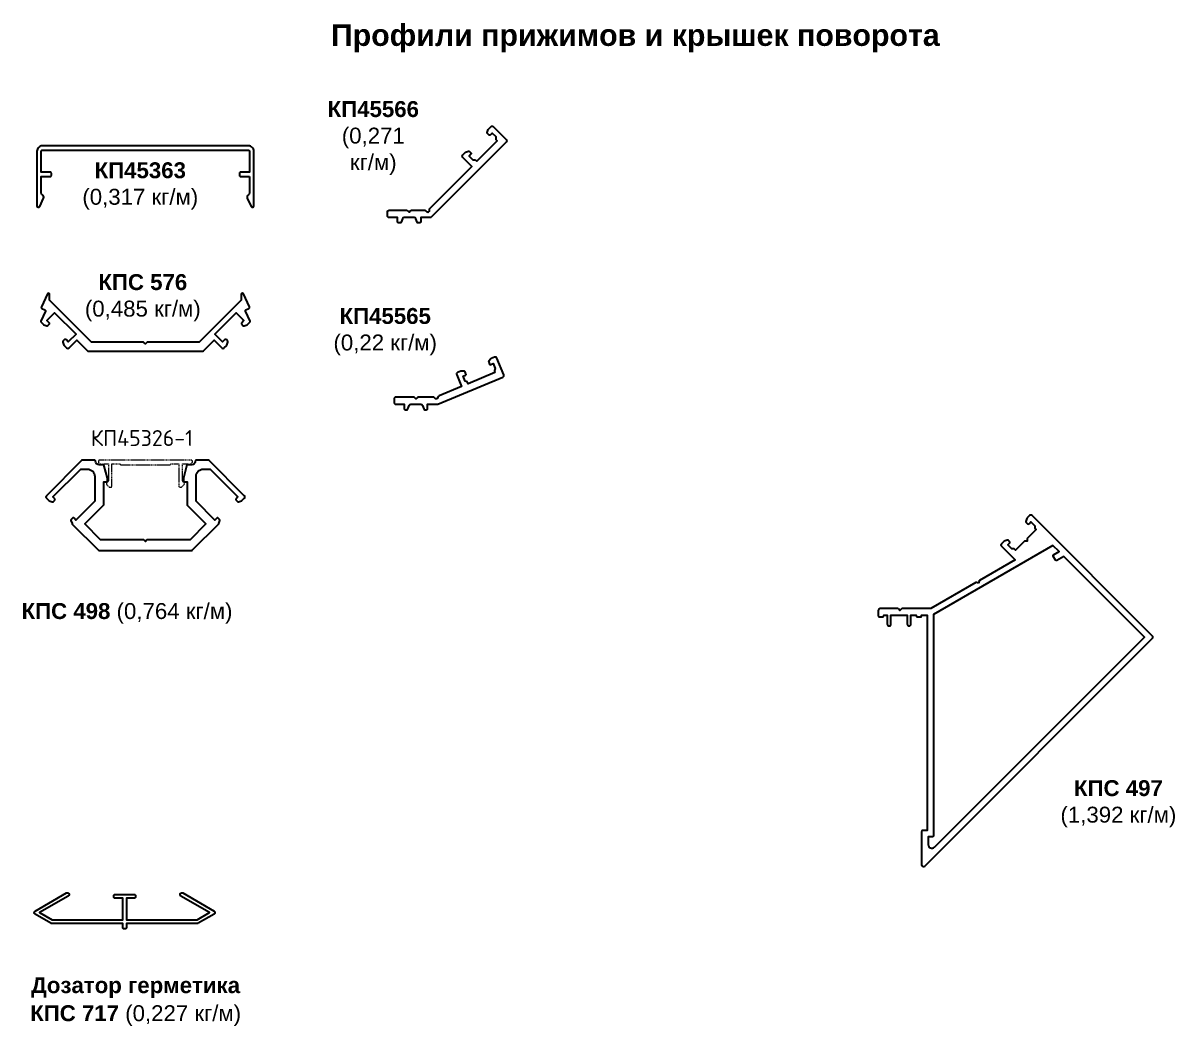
# Model space of a CAD drawing. Header units: millimetres. Extents: x 1744 to 18744, y -2272 to 2782.
# Drawn here: x 4419.5 to 4738.1, y 2488.3 to 2765.6 of the extents above; entities that cross this region are included whole.
import ezdxf

# ---------------------------------------------------------------- set-up
doc = ezdxf.new("R2010")
doc.units = ezdxf.units.MM
doc.linetypes.add('HIDDEN', pattern=[0.375, 0.25, -0.125])
for name, color, linetype, lineweight in [('2', 3, 'HIDDEN', 13), ('4', 40, 'Continuous', 18), ('Текстовый', 7, 'Continuous', 9)]:
    doc.layers.add(name, color=color, linetype=linetype, lineweight=lineweight)
doc.styles.add('Каталожный', font='isocpeur.ttf', dxfattribs={"height": 2.5})

# ---------------------------------------------------------------- blocks, each defined once
blk = doc.blocks.new('КП45363')
blk.add_lwpolyline([(28.8, -4.58), (28.8, -9.1, -0.279739), (28.48, -9.63, 0.401559), (28.17, -10.55), (29.24, -12.85, 0.802585), (30, -12.68), (30, 2.42, 0.414214), (28.5, 3.92), (-28.5, 3.92, 0.414214), (-30, 2.42), (-30, -12.68, 0.802585), (-29.24, -12.85), (-28.17, -10.55, 0.401559), (-28.48, -9.63, -0.279739), (-28.8, -9.1), (-28.8, -4.58), (-26.3, -4.58, 0.414214), (-26, -4.28), (-26, -3.68, 0.414214), (-26.3, -3.38), (-28.8, -3.38), (-28.8, 2.42, -0.414214), (-28.5, 2.72), (28.5, 2.72, -0.414214), (28.8, 2.42), (28.8, -3.38), (26.3, -3.38, 0.414214), (26, -3.68), (26, -4.28, 0.414214), (26.3, -4.58)], format="xyb", close=True)
blk = doc.blocks.new('КП45566')
blk.add_lwpolyline([(9.55, 14.52), (10.2, 15.17, -0.414214), (10.91, 15.17), (14.45, 11.64, -0.414214), (14.45, 10.93), (-6.27, -9.78, -0.198912), (-6.62, -9.93), (-9.16, -9.93), (-9.16, -11.13, -0.414214), (-9.46, -11.43), (-9.95, -11.43, -0.322823), (-10.23, -11.23), (-10.55, -10.27, 0.322823), (-11.02, -9.93), (-13.8, -9.93, 0.322823), (-14.28, -10.27), (-14.6, -11.23, -0.322823), (-14.88, -11.43), (-15.36, -11.43, -0.414214), (-15.66, -11.13), (-15.66, -9.93), (-17.91, -9.93, -0.414214), (-18.41, -9.43), (-18.41, -8.43, -0.414214), (-17.91, -7.93), (-13.04, -7.93, -0.198912), (-12.83, -8.02), (-12.41, -8.43), (-12, -8.02, -0.198912), (-11.79, -7.93), (-8.11, -7.93, -0.267949), (-7.68, -8.18, 0.876976), (-6.76, -7.8, -0.267949), (-6.63, -7.32), (4.9, 4.21), (2.42, 6.69, -0.414214), (2.42, 7.39), (3.08, 8.05, -0.116434), (3.2, 8.12), (4.02, 8.4, -0.284079), (4.32, 8.32), (4.69, 7.96, -0.414214), (4.69, 7.54), (4.19, 7.04), (5.25, 5.98), (5.84, 5.98, -0.198912), (6.05, 5.89), (6.31, 5.63), (6.31, 5.63), (11.97, 11.28), (11.7, 11.55, -0.198912), (11.62, 11.76), (11.62, 12.34), (10.56, 13.4), (10.06, 12.91, -0.414214), (9.64, 12.91), (9.27, 13.27, -0.284079), (9.2, 13.58), (9.47, 14.4, -0.116434)], format="xyb", close=True)
blk = doc.blocks.new('КПС 576')
at = {"color": 0}
blk.add_lwpolyline([(-21.81, -3.84, 0.414214), (-21.1, -3.84), (-18.98, -1.72), (-16.02, -4.68, 0.198912), (-15.81, -4.77), (15.81, -4.77, 0.198912), (16.02, -4.68), (18.98, -1.72), (21.1, -3.84, 0.414214), (21.81, -3.84), (22.47, -3.19, 0.116434), (22.54, -3.07), (22.81, -2.25, 0.284079), (22.74, -1.94), (22.38, -1.58, 0.414214), (21.95, -1.58), (21.32, -2.22), (19.19, -0.1), (25.13, 5.84), (27.26, 3.72), (26.62, 3.09, 0.414214), (26.62, 2.66), (26.98, 2.3, 0.284079), (27.29, 2.23), (28.11, 2.5, 0.116434), (28.22, 2.57), (28.87, 3.22, 0.315299), (28.93, 3.56), (27.67, 6.28, -0.414214), (27.81, 6.68), (28.63, 7.06, 0.414214), (28.77, 7.46), (27.09, 11.06, 0.291473), (26.82, 11.23), (26.8, 11.23, 0.414214), (26.5, 10.93), (26.5, 9.33), (14.9, -2.27), (0.62, -2.27, 0.198912), (0.41, -2.36), (0, -2.77), (-0.41, -2.36, 0.198912), (-0.62, -2.27), (-14.9, -2.27), (-26.5, 9.33), (-26.5, 10.93, 0.414214), (-26.8, 11.23), (-26.82, 11.23, 0.291473), (-27.09, 11.06), (-28.77, 7.46, 0.414214), (-28.63, 7.06), (-27.81, 6.68, -0.414214), (-27.67, 6.28), (-28.93, 3.56, 0.315299), (-28.87, 3.22), (-28.22, 2.57, 0.116434), (-28.11, 2.5), (-27.29, 2.23, 0.284079), (-26.98, 2.3), (-26.62, 2.66, 0.414214), (-26.62, 3.09), (-27.26, 3.72), (-25.13, 5.84), (-19.19, -0.1), (-21.32, -2.22), (-21.95, -1.58, 0.414214), (-22.38, -1.58), (-22.74, -1.94, 0.284079), (-22.81, -2.25), (-22.54, -3.07, 0.116434), (-22.47, -3.19)], format="xyb", close=True, dxfattribs=at)
blk = doc.blocks.new('КП45565')
blk.add_lwpolyline([(-4.36, -4.23), (13.56, 3.19, 0.414214), (13.83, 3.85), (11.92, 8.47, 0.414214), (11.26, 8.74), (10.41, 8.38, 0.116434), (10.29, 8.3), (9.73, 7.65, 0.284079), (9.68, 7.34), (9.88, 6.86, 0.414214), (10.27, 6.7), (10.91, 6.97), (11.49, 5.58), (11.27, 5.04, 0.198912), (11.27, 4.81), (11.41, 4.47), (4.02, 1.4), (4.02, 1.4), (3.87, 1.75, 0.198912), (3.71, 1.91), (3.17, 2.14), (2.6, 3.52), (3.25, 3.79, 0.414214), (3.41, 4.18), (3.21, 4.66, 0.284079), (2.96, 4.84), (2.1, 4.9, 0.116434), (1.96, 4.88), (1.1, 4.53, 0.414214), (0.83, 3.87), (2.17, 0.64), (-4.05, -1.94, 0.267949), (-4.36, -2.34, -0.71659), (-5.29, -2.52, 0.267949), (-5.72, -2.27), (-9.83, -2.27, 0.198912), (-10.04, -2.36), (-10.46, -2.77), (-10.87, -2.36, 0.198912), (-11.08, -2.27), (-15.96, -2.27, 0.414214), (-16.46, -2.77), (-16.46, -3.77, 0.414214), (-15.96, -4.27), (-13.71, -4.27), (-13.71, -5.47, 0.414214), (-13.41, -5.77), (-12.92, -5.77, 0.322823), (-12.64, -5.56), (-12.32, -4.61, -0.322823), (-11.85, -4.27), (-9.07, -4.27, -0.322823), (-8.59, -4.61), (-8.27, -5.56, 0.322823), (-7.99, -5.77), (-7.51, -5.77, 0.414214), (-7.21, -5.47), (-7.21, -4.27), (-4.56, -4.27, 0.098491)], format="xyb", close=True)
blk = doc.blocks.new('КПС 498')
blk.add_lwpolyline([(-10.8, 7.96, 0.414214), (-10.5, 8.26), (-10.5, 8.92, 0.065543), (-10.51, 9), (-11.39, 12.29, 0.339454), (-11.88, 12.66), (-12.8, 12.66, -0.414214), (-13.8, 13.66, 0.414214), (-14.1, 13.96), (-17.29, 13.96, 0.198912), (-17.65, 13.82), (-27.35, 4.11, 0.414214), (-27.35, 3.4), (-26.7, 2.75, 0.116434), (-26.58, 2.67), (-25.76, 2.4, 0.284079), (-25.45, 2.47), (-25.09, 2.84, 0.414214), (-25.09, 3.26), (-25.59, 3.76), (-17.88, 11.46), (-16, 11.46, -0.414214), (-14, 9.46), (-14, 2.61), (-19.22, -2.61), (-19.72, -2.11, 0.414214), (-20.14, -2.11), (-20.5, -2.48, 0.284079), (-20.58, -2.78), (-20.3, -3.6, 0.116434), (-20.23, -3.72), (-13.06, -10.89, 0.198912), (-12.71, -11.04), (12.71, -11.04, 0.198912), (13.06, -10.89), (20.23, -3.72, 0.116434), (20.3, -3.6), (20.58, -2.78, 0.284079), (20.5, -2.48), (20.14, -2.11, 0.414214), (19.72, -2.11), (19.22, -2.61), (14, 2.61), (14, 9.46, -0.414214), (16, 11.46), (17.88, 11.46), (25.59, 3.76), (25.09, 3.26, 0.414214), (25.09, 2.84), (25.45, 2.47, 0.284079), (25.76, 2.4), (26.58, 2.67, 0.116434), (26.7, 2.75), (27.35, 3.4, 0.414214), (27.35, 4.11), (17.65, 13.82, 0.198912), (17.29, 13.96), (14.1, 13.96, 0.414214), (13.8, 13.66, -0.414214), (12.8, 12.66), (11.88, 12.66, 0.339454), (11.39, 12.29), (10.51, 9, 0.065543), (10.5, 8.92), (10.5, 8.26, 0.414214), (10.8, 7.96), (11.5, 7.96), (11.5, 1.7, 0.198912), (11.59, 1.49), (16.75, -3.67), (12.38, -8.04), (0.62, -8.04, 0.198912), (0.41, -8.12), (0, -8.54), (-0.41, -8.12, 0.198912), (-0.62, -8.04), (-12.38, -8.04), (-16.75, -3.67), (-11.59, 1.49, 0.198912), (-11.5, 1.7), (-11.5, 7.96)], format="xyb", close=True)
blk = doc.blocks.new('КПС 497')
for points in [[(-9.31, 24.99), (-9.87, 25.14, 0.198912), (-10.1, 25.11), (-22.55, 17.92), (-30.42, 17.92, 0.198912), (-30.63, 17.83), (-31.05, 17.42), (-31.46, 17.83, 0.198912), (-31.67, 17.92), (-36.55, 17.92, 0.414214), (-37.05, 17.42), (-37.05, 15.92, 0.414214), (-36.75, 15.62), (-35.85, 15.62, 0.414214), (-35.55, 15.92), (-35.55, 16.12), (-34.55, 16.12), (-34.55, 13.62, 0.414214), (-34.05, 13.12), (-34.05, 13.12, 0.414214), (-33.55, 13.62), (-33.55, 16.12), (-29.05, 16.12), (-29.05, 13.62, 0.414214), (-28.55, 13.12), (-28.55, 13.12, 0.414214), (-28.05, 13.62), (-28.05, 16.12), (-26.55, 16.12), (-26.55, 15.92, 0.414214), (-26.25, 15.62), (-25.35, 15.62, 0.414214), (-25.05, 15.92), (-25.05, 16.12), (-23.55, 16.12), (-23.55, -43.38), (-24.75, -43.38, 0.414214), (-25.05, -43.68), (-25.05, -52.88, 0.668179), (-24.19, -53.23), (38.74, 9.7, 0.414214), (38.74, 10.41), (5.51, 43.64, 0.414214), (4.8, 43.64), (4.14, 42.98, 0.116434), (4.07, 42.87), (3.8, 42.05, 0.284079), (3.87, 41.74), (4.23, 41.38, 0.414214), (4.66, 41.38), (5.15, 41.87), (6.21, 40.81), (6.21, 40.23, 0.198912), (6.3, 40.02), (6.57, 39.75), (4.18, 37.36, 0.198912), (4.09, 37.15), (4.09, 36.57), (3.51, 36.57, 0.198912), (3.3, 36.48), (0.91, 34.09), (0.64, 34.36, 0.198912), (0.43, 34.45), (-0.15, 34.45), (-1.21, 35.51), (-0.72, 36, 0.414214), (-0.72, 36.43), (-1.08, 36.79, 0.284079), (-1.39, 36.86), (-2.21, 36.59, 0.116434), (-2.32, 36.52), (-2.98, 35.86, 0.414214), (-2.98, 35.15), (0.78, 31.39), (-9.02, 25.73, 0.198912), (-9.16, 25.55)], [(-22.05, -45.18), (-23.25, -45.18), (-23.25, -47.33, 0.668179), (-21.54, -48.03), (36.55, 10.05), (14.25, 32.35), (12.34, 31.25, -0.414214), (11.93, 31.36), (11.33, 32.4, -0.414214), (11.44, 32.81), (12.93, 33.67), (11.25, 35.35), (-21.75, 16.3), (-21.75, -44.88, -0.414214)]]:
    blk.add_lwpolyline(points, format="xyb", close=True)

msp = doc.modelspace()

# ---------------------------------------------------------------- linework, layer by layer
msp.add_lwpolyline([(4444.868, 2524.657), (4450.268, 2524.657, -0.4142136), (4450.568, 2524.357), (4450.568, 2523.957, -0.4142136), (4450.268, 2523.657), (4448.068, 2523.657), (4448.068, 2517.657), (4467.604, 2517.657), (4471.068, 2519.657), (4463.158, 2524.224, -1), (4463.658, 2525.09), (4472.318, 2520.09, -0.5773503), (4472.318, 2519.224), (4467.942, 2516.697, -0.1316525), (4467.792, 2516.657), (4448.068, 2516.657), (4448.068, 2515.457, -0.4142136), (4447.768, 2515.157), (4447.368, 2515.157, -0.4142136), (4447.068, 2515.457), (4447.068, 2516.657), (4427.345, 2516.657, -0.1316525), (4427.195, 2516.697), (4422.818, 2519.224, -0.5773503), (4422.818, 2520.09), (4431.478, 2525.09, -1), (4431.978, 2524.224), (4424.068, 2519.657), (4427.532, 2517.657), (4447.068, 2517.657), (4447.068, 2523.657), (4444.868, 2523.657, -0.4142136), (4444.568, 2523.957), (4444.568, 2524.357, -0.4142136)], format="xyb", close=True)
at = {"layer": '2'}
msp.add_lwpolyline([(4442.621, 2637.996), (4443.273, 2637.343, 0.1989124), (4443.505, 2637.247), (4443.783, 2637.247, 0.4142136), (4444.083, 2637.547), (4444.083, 2643.747), (4446.333, 2643.747), (4446.333, 2643.747, 0.4142136), (4446.633, 2643.447), (4460.033, 2643.447, 0.4142136), (4460.333, 2643.747), (4460.333, 2643.747), (4462.583, 2643.747), (4462.583, 2637.547, 0.4142136), (4462.883, 2637.247), (4463.16, 2637.247, 0.1989124), (4463.392, 2637.343), (4464.045, 2637.996, 0.4142136), (4464.045, 2638.42), (4463.671, 2638.794, -0.1989124), (4463.583, 2639.006), (4463.583, 2643.747), (4465.133, 2643.747, 0.4142136), (4465.433, 2643.447), (4465.648, 2643.447, 0.2331673), (4465.886, 2643.564), (4466.271, 2644.066, 0.1651007), (4466.333, 2644.249), (4466.333, 2644.447, 0.4142136), (4466.033, 2644.747), (4440.633, 2644.747, 0.4142136), (4440.333, 2644.447), (4440.333, 2644.249, 0.1651007), (4440.395, 2644.066), (4440.78, 2643.564, 0.2331673), (4441.018, 2643.447), (4441.233, 2643.447, 0.4142136), (4441.533, 2643.747), (4443.083, 2643.747), (4443.083, 2639.006, -0.1989124), (4442.995, 2638.794), (4442.621, 2638.42, 0.4142136)], format="xyb", close=True, dxfattribs=at)
at = {"layer": '4'}
msp.add_lwpolyline([(4435.533, 2644.447), (4435.833, 2644.747), (4436.358, 2644.747)], dxfattribs=at)

# ---------------------------------------------------------------- block references
for name, p in [('КП45566', (4538.675, 2721.735)), ('КП45363', (4453.333, 2727.706)), ('КПС 576', (4453.333, 2679.616)), ('КП45565', (4538.579, 2664.442)), ('КПС 498', (4453.333, 2630.783)), ('КПС 497', (4693.052, 2585.763))]:
    msp.add_blockref(name, p)

# ---------------------------------------------------------------- texts
at = {"layer": 'Текстовый', "linetype": 'Continuous', "attachment_point": 1, "style": 'Каталожный'}
for s, insert, char_height, width in [('\\pxqc;{\\fArial|b1|i0|c204|p34;Профили прижимов и крышек поворота}', (4454.497, 2765.242), 6, 268.63099), ('\\pxqc;{\\fArial|b1|i0|c204|p34;\\H0.71429x;КП45566 \\fArial|b0|i0|c204|p34;(0,271 кг/м)}', (4500.395, 2743.979), 6.16, 31.91634), ('\\pxqc;{\\fArial|b1|i0|c204|p34;\\H0.71429x;КП45363 \\fArial|b0|i0|c204|p34;(0,317 кг/м)}', (4433.795, 2727.068), 6.16, 36.2335), ('\\pxqc;{\\fArial|b1|i0|c204|p34;\\H0.71429x;КПС 576 \\fArial|b0|i0|c204|p34;(0,485 кг/м)}', (4435.051, 2696.148), 6.16, 35.12263), ('\\pxqc;{\\fArial|b1|i0|c204|p34;\\H0.71429x;КП45565 \\fArial|b0|i0|c204|p34;(0,22 кг/м)}', (4505.067, 2686.784), 6.16, 29.16059), ('{\\H0.71429x;КП45326-1}', (4438.249, 2653.042), 6.16, 71.27963), ('{\\fArial|b1|i0|c204|p34;\\H0.71429x;КПС 498 \\fArial|b0|i0|c204|p34;(0,764 кг/м)}', (4419.078, 2605.212), 6.16, 71.27963), ('\\pxqc;{\\fArial|b1|i0|c204|p34;\\H0.71429x;КПС 497 \\fArial|b0|i0|c204|p34;(1,392 кг/м)}', (4704.321, 2556.26), 6.16, 36.17556), ('\\pxqc;{\\fArial|b1|i0|c204|p34;Дозатор герметика}', (4408.888, 2501.79), 4.4, 83.41623), ('\\pxqc;{\\fArial|b1|i0|c204|p34;\\H0.71429x;КПС 717 \\fArial|b0|i0|c204|p34;(0,227 кг/м)}', (4413.802, 2494.04), 6.16, 73.64897)]:
    msp.add_mtext(s, dxfattribs=dict(at, insert=insert, char_height=char_height, width=width))

doc.saveas('drawing.dxf')
